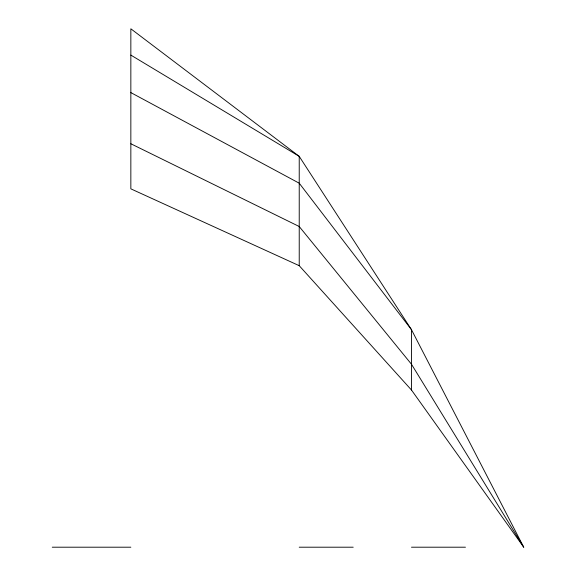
<?xml version="1.0" encoding="UTF-8"?>
<svg xmlns="http://www.w3.org/2000/svg" width="576" height="576" viewBox="0 0 576 576"><rect width="100%" height="100%" fill="white"/><g stroke="black" fill="none" stroke-linecap="round" stroke-linejoin="round"><path stroke-width="0.86" d="M52.272 547.2L130.846 547.2M299.225 547.2L353.203 547.2M411.473 547.2L465.458 547.2M299.225 265.687L130.846 188.842L130.846 28.8L299.225 156.362L411.473 329.688L523.728 547.2L411.473 390.017L299.225 265.687L299.225 156.362L130.846 55.102M130.846 143.755L299.225 226.519L411.473 364.219L523.728 547.2M130.846 92.599L299.225 183.204L411.473 329.688L411.473 390.017"/></g></svg>
